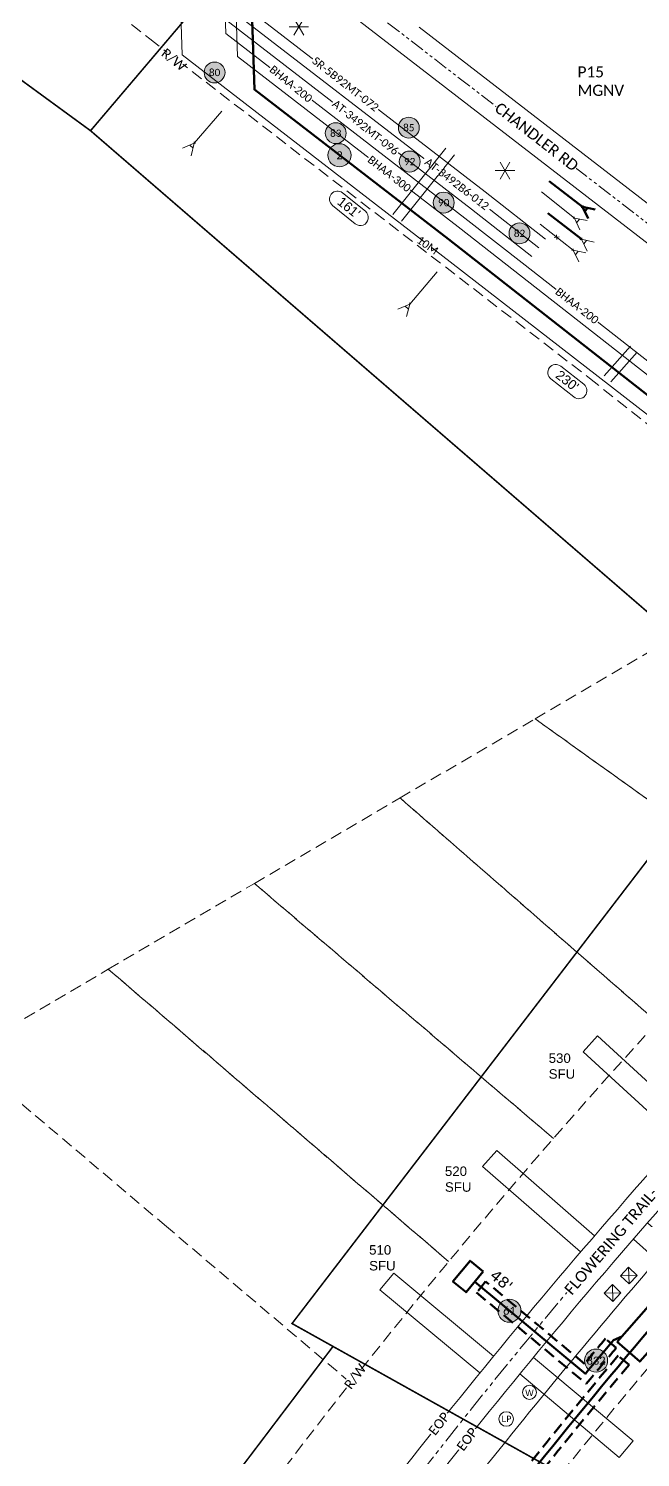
# Model space of a CAD drawing. Header units: inches. Extents: x 0 to 2372193, y 0 to 1426201.
# Drawn here: x 2369561 to 2369948, y 1420279 to 1421183 of the extents above; entities that cross this region are included whole.
import ezdxf
from ezdxf import colors
from ezdxf.entities.mleader import LeaderData, LeaderLine
from ezdxf.enums import TextEntityAlignment as Align
from ezdxf.lldxf.tags import DXFTag
from ezdxf.math import Vec2, Vec3

# ---------------------------------------------------------------- set-up
doc = ezdxf.new("R2010")
doc.units = ezdxf.units.IN
doc.header["$MEASUREMENT"] = 0
doc.linetypes.add('DASHED', pattern=[0.75, 0.5, -0.25])
doc.linetypes.add('PHANTOM2', pattern=[1.25, 0.625, -0.125, 0.125, -0.125, 0.125, -0.125])
for name, color, linetype in [('845CHH', 7, 'Continuous'), ('8645CHH', 7, 'Continuous'), ('ADDRESS', 6, 'Continuous'), ('AERIAL CABLE EX', 5, 'Continuous'), ('Center Line', 1, 'PHANTOM2'), ('EOP', 6, 'Continuous'), ('EX PED', 5, 'Continuous'), ('EXIST MH', 20, 'Continuous'), ('ga_clayton', 7, 'Continuous'), ('Grouping_Boundary', 2, 'Continuous'), ('INNER DUCT', 7, 'Continuous'), ('LIGHT_POST', 7, 'Continuous'), ('LINE LABELS', 7, 'Continuous'), ('Parcels', 7, 'Continuous'), ('Pedestal', 7, 'Continuous'), ('POLE INFO', 7, 'Continuous'), ('PROPOSED_BURIED', 5, 'Continuous'), ('REELS BUBBLES', 87, 'Continuous'), ('Right_of_Way', 7, 'Continuous'), ('SPAN LENGTHS', 7, 'Continuous'), ('STREET NAMES', 250, 'Continuous'), ('Water_Meter', 7, 'Continuous')]:
    doc.layers.add(name, color=color, linetype=linetype)
for name, color, linetype, lineweight in [('AnchorGuyProposed', 1, 'Continuous', 50), ('AnchorGuyRemove', 7, 'Continuous', 0), ('BURIED CABLE EX', 32, 'BUR', 30), ('CenterLine', 161, 'Continuous', 0), ('DRIVEWAYS', 250, 'Continuous', 20), ('INNERDUCT', 4, 'Continuous', 53), ('Level 19', 7, 'DASHED', 0), ('OVERLASH', 255, 'Continuous', 0), ('Poles', 7, 'Continuous', 0), ('PROP CABLE', 1, 'Continuous', 50), ('PROPOSED_AERIAL', 1, 'Continuous', 60), ('WaterMeter', 252, 'Continuous', 0)]:
    doc.layers.add(name, color=color, linetype=linetype, lineweight=lineweight)
doc.styles.add('Annotative', font='arial.ttf')
doc.styles.add('calibri', font='calibri.ttf')
doc.styles.add('Legend', font='calibri.ttf')
doc.styles.add('PROPOSED', font='calibri.ttf')
doc.styles.get("Standard").update_dxf_attribs({"font": 'arial.ttf'})
tags = doc.linetypes.add('BUR', pattern='A,4.693196,-0.073857,["B",Standard,S=0.5,R=0,X=0,Y=-0.25],-0.553701,4.679246', length=10).pattern_tags.tags
tags[6] = DXFTag(74, 10)

# ---------------------------------------------------------------- blocks, each defined once
blk = doc.blocks.new('_Open90')
at = {"color": 0, "linetype": 'ByBlock', "lineweight": -2}
for p, q in [((-0.5, 0.5), (0, 0)), ((0, 0), (-1, 0)), ((0, 0), (-0.5, -0.5))]:
    blk.add_line(p, q, dxfattribs=at)
blk = doc.blocks.new('845CHH')
at = {"layer": '845CHH', "color": 1, "lineweight": 90}
blk.add_lwpolyline([(15.83, -10.3), (-14.23, -10.19), (-14.31, 8.84), (15.74, 8.74)], close=True, dxfattribs=at)
blk = doc.blocks.new('8645CHH')
at = {"layer": '8645CHH', "color": 1, "lineweight": 70}
blk.add_lwpolyline([(9.14, -5.9), (-7.87, -5.84), (-7.92, 4.93), (9.09, 4.88)], close=True, dxfattribs=at)
blk = doc.blocks.new('LP')
at = {"layer": 'EXIST MH', "color": 250, "lineweight": 0}
blk.add_circle((0, 0.01), 4.61, dxfattribs=at)
at = {"layer": 'EXIST MH', "color": 250, "insert": (0.09, 0.05), "char_height": 4, "width": 6.2563, "attachment_point": 5, "style": 'Legend'}
blk.add_mtext('{\\fVerdana|b0|i0|c0|p34;LP}', dxfattribs=at)
blk = doc.blocks.new('EX PED')
at = {"layer": 'EX PED', "color": 5, "lineweight": 0}
blk.add_lwpolyline([(-3.76, 3.74), (3.76, 3.74), (3.76, -3.74), (-3.76, -3.74)], close=True, dxfattribs=at)
for points in [[(-3.76, 3.74), (3.76, -3.74)], [(3.76, 3.74), (-3.76, -3.74)]]:
    blk.add_lwpolyline(points, dxfattribs=at)
blk = doc.blocks.new('WaterMeter')
at = {"layer": 'WaterMeter'}
blk.add_circle((0, 0), 1.11, dxfattribs=at)
blk.add_text('W', height=0.998, dxfattribs=at).set_placement((-0.66, -0.6))
blk = doc.blocks.new('*U310')
at = {"linetype": 'Continuous', "lineweight": 0, "true_color": 0xffffff}
h = blk.add_hatch(color=7, dxfattribs=at)
h.dxf.hatch_style = 1
h.paths.add_polyline_path([(-0.122, 0, 1), (0.122, 0, 1)])
at = {"color": 0, "linetype": 'ByBlock', "lineweight": -2}
blk.add_circle((0, 0), 0.122, dxfattribs=at)
at = {"color": 0, "linetype": 'ByBlock', "lineweight": -2, "style": 'PROPOSED'}
blk.add_attdef('CCFN', text='', height=0.0844, dxfattribs=at).set_placement((0, 0), align=Align.MIDDLE_CENTER)
at = {"color": 0, "linetype": 'ByBlock', "lineweight": -2, "flags": 104}
blk.add_attdef('CCFA', text='', height=0.0844, dxfattribs=at).set_placement((0.206, 0.09), align=Align.TOP_LEFT)
blk = doc.blocks.new('ACMAP_ANN_TEMPLATE_SPANS')
at = {"color": 0, "linetype": 'ByBlock', "lineweight": -2}
for p, q in [((-8.2, 12.5), (22.7, 12.5)), ((-8.2, -4.5), (22.7, -4.5))]:
    blk.add_line(p, q, dxfattribs=at)
for centre, start, end in [((-8.2, 4), 90, 270), ((22.7, 4), 270, 90)]:
    blk.add_arc(centre, 8.49, start, end, dxfattribs=at)
at = {"color": 18, "lineweight": 50, "true_color": 0x000000, "style": 'Annotative'}
blk.add_attdef('AERIALFOOT', text='', height=10, dxfattribs=at).set_placement((6.7, 4.7), align=Align.MIDDLE_CENTER)
blk = doc.blocks.new('POLES')
at = {"layer": 'Poles'}
for points in [[(-0.93, 1.72), (1.13, -1.84)], [(-0.93, -1.84), (1.13, 1.71)], [(-1.96, -0.06), (2.16, -0.06)]]:
    blk.add_lwpolyline(points, dxfattribs=at)
blk = doc.blocks.new('*U241')
blk.add_line((1.55, 8.31), (0.74, 8.43))
for points in [[(2.35, 9.49), (1.04, 7.55), (0.28, 9.76)], [(0, 0), (1.04, 7.55)], [(0.85, 7.41), (1.04, 7.55)], [(1.04, 7.55), (1.17, 7.37)]]:
    blk.add_lwpolyline(points)
blk = doc.blocks.new('*U242')
for p, q in [((-9.77, -0.19), (-7.59, 0.66)), ((-7.59, 0.66), (-9.58, 1.89)), ((-8.45, 0.33), (-8.38, 1.15)), ((-7.59, 0.66), (-7.42, 0.8)), ((0, 0), (-7.59, 0.66)), ((-7.45, 0.49), (-7.59, 0.66))]:
    blk.add_line(p, q)
blk = doc.blocks.new('*U243')
blk.add_line((-8.37, 1.25), (-8.45, 0.43))
for points in [[(-9.57, 2), (-7.58, 0.76), (-9.76, -0.08)], [(-7.58, 0.76), (-7.41, 0.9)], [(0, 0), (-7.58, 0.76)], [(-7.44, 0.58), (-7.58, 0.76)]]:
    blk.add_lwpolyline(points)
blk = doc.blocks.new('*U244')
for p, q in [((-7.59, 0.66), (-7.42, 0.81)), ((0, 0), (-7.59, 0.66)), ((-7.45, 0.49), (-7.59, 0.66))]:
    blk.add_line(p, q)
blk = doc.blocks.new('*U246')
for p, q in [((-7.58, 0.76), (-9.76, -0.08)), ((-9.57, 2), (-7.58, 0.76)), ((-8.37, 1.25), (-8.45, 0.43))]:
    blk.add_line(p, q)
for points in [[(-7.41, 0.9), (-7.58, 0.76)], [(0, 0), (-7.58, 0.76)], [(-7.58, 0.76), (-7.44, 0.58)], [(-3.44, 0.67), (-4.14, 0.09)], [(-4.08, 0.73), (-3.5, 0.03)]]:
    blk.add_lwpolyline(points)
blk = doc.blocks.new('*U245')
blk.add_line((-8.35, 1.33), (-8.44, 0.51))
blk.add_lwpolyline([(-9.55, 2.09), (-7.57, 0.83), (-9.76, 0.02)])
blk = doc.blocks.new('*U422')
at = {"linetype": 'Continuous', "lineweight": 0}
for p, q in [((0.88, -6.19), (-3.57, 0.05)), ((0.07, -6.77), (-4.38, -0.53))]:
    blk.add_line(p, q, dxfattribs=at)
blk = doc.blocks.new('*U423')
at = {"linetype": 'Continuous', "lineweight": 0}
for p, q in [((0.51, -0.12), (-3.93, 0.26)), ((0.42, -1.12), (-4.02, -0.74))]:
    blk.add_line(p, q, dxfattribs=at)

msp = doc.modelspace()

# ---------------------------------------------------------------- linework, layer by layer
at = {"layer": 'AERIAL CABLE EX', "lineweight": 0}
for points in [[(2369879.38, 1421038.59), (2369841.22, 1421068.43), (2369678.08, 1421194.25), (2369673.24, 1421341.52), (2369496.09, 1421339.99), (2369359.98, 1421457.14), (2369214.56, 1421587.58), (2369189.29, 1421610.95), (2368818.07, 1421934.83), (2368665.27, 1421987.57), (2368400.23, 1422103.57), (2368323.07, 1422352.31), (2368145.09, 1422588.06), (2368006.73, 1422818.01), (2367869.46, 1422976.29), (2367664.09, 1423138.26), (2367549.89, 1423228.33), (2367549.51, 1423249.89), (2367556.35, 1423258.78)], [(2370008.35, 1420920.02), (2370005.34, 1420931.26), (2369875.07, 1421033.08), (2369836.92, 1421062.9), (2369685.56, 1421179.63), (2369680.02, 1421348.58), (2369477.42, 1421346.83), (2369355.36, 1421451.88), (2369209.84, 1421582.41), (2369184.51, 1421605.84), (2368814.39, 1421929.23), (2368663.14, 1421980.87), (2368411.46, 1422091.02), (2368329.39, 1422355.55), (2368150.9, 1422591.99), (2368012.42, 1422822.14), (2367874.32, 1422981.38), (2367668.43, 1423143.76), (2367556.83, 1423231.77), (2367556.35, 1423258.78)], [(2369888.01, 1421049.62), (2369849.8, 1421079.48), (2369663.11, 1421223.47), (2369659.7, 1421327.4), (2369533.44, 1421326.31), (2369369.22, 1421467.66), (2369223.98, 1421597.94), (2369198.85, 1421621.18), (2368825.51, 1421947.97), (2368669.55, 1422000.98), (2368377.79, 1422128.68), (2368310.42, 1422345.83), (2368133.48, 1422580.21), (2367995.36, 1422809.75), (2367859.75, 1422966.12), (2367655.42, 1423127.27), (2367577.25, 1423188.92), (2367584.88, 1423252.38)], [(2369883.7, 1421044.11), (2369845.51, 1421073.95), (2369670.59, 1421208.86), (2369666.47, 1421334.46), (2369514.77, 1421333.15), (2369364.6, 1421462.4), (2369219.27, 1421592.76), (2369194.07, 1421616.06), (2368821.4, 1421941.49), (2368667.41, 1421994.28), (2368389.01, 1422116.12), (2368316.75, 1422349.07), (2368139.29, 1422584.14), (2368001.05, 1422813.88), (2367864.61, 1422971.2), (2367659.76, 1423132.76), (2367534.88, 1423231.25), (2367391.51, 1423181.83)], [(2370480.17, 1420737.48), (2370286.96, 1420884.99), (2370045.3, 1420891.14), (2370008.32, 1420920.05), (2369832.63, 1421057.37), (2369693.04, 1421165.02), (2369686.79, 1421355.64), (2369458.74, 1421353.67), (2369350.74, 1421446.62), (2369205.13, 1421577.23), (2369179.73, 1421600.72), (2368958.76, 1421791.5)]]:
    msp.add_lwpolyline(points, dxfattribs=at).dxf.unprotected_set("ltscale", 0)
msp.add_lwpolyline([(2367650.56, 1423024.05), (2367698.16, 1423077.3), (2367850.9, 1422956.83), (2367984.89, 1422802.33), (2368121.37, 1422572.59), (2368296.94, 1422339.62), (2368377.47, 1422083.88), (2368650.15, 1421961.86), (2368802.58, 1421906.67, -0.014035), (2369154.15, 1421601.47), (2369470.53, 1421318.85), (2369653.01, 1421320.43), (2369657.95, 1421166.2), (2369827.74, 1421035.26), (2370031.95, 1420877.05), (2370276.51, 1420871.29), (2370467.21, 1420725.65), (2370615.4, 1420611.25), (2370846.24, 1420462.38), (2370912.93, 1420248.29), (2371254.16, 1420032.17), (2371525.75, 1420050.36), (2371661.52, 1419922.12), (2371639.99, 1419720.36)], format="xyb", dxfattribs=at)
at = {"layer": 'BURIED CABLE EX', "lineweight": 0}
msp.add_lwpolyline([(2369540.13, 1419398.27, -0.093447), (2369601.6, 1419843.61), (2369605.85, 1419856.07, -0.052419), (2369713.7, 1420085.69), (2369721.92, 1420099.09, -0.008154), (2369743.38, 1420132.33, -0.010409), (2369843.64, 1420264.75), (2369851.99, 1420275.26, -0.011866), (2369973.38, 1420420.56), (2369983.67, 1420432.25, -0.009049), (2370081.21, 1420538.71, -0.217628), (2370092.78, 1420543.36, 0.070616), (2370109.18, 1420544.92), (2370122.82, 1420550.06, 0.215492), (2370152.48, 1420588.17), (2370152.48, 1420588.17), (2370152.48, 1420588.17, 0.331863), (2370124.92, 1420652.62), (2370111.55, 1420658.3, 0.173705), (2370072.1, 1420655.67)], format="xyb", dxfattribs=at).dxf.unprotected_set("ltscale", 0)
at = {"layer": 'CenterLine', "color": 7, "linetype": 'PHANTOM2', "lineweight": 0, "ltscale": 20}
msp.add_lwpolyline([(2369699.49, 1420120.66, -0.036086), (2370045.28, 1420544.36), (2370094.93, 1420596.96)], format="xyb", dxfattribs=at)
at = {"layer": 'DRIVEWAYS', "color": 1, "lineweight": 0}
for points in [[(2369972.53, 1420479.91), (2369911.77, 1420535.44), (2369920.97, 1420545.41), (2369981.59, 1420489.97)], [(2369910.27, 1420408.76), (2369848.22, 1420462.86), (2369857.19, 1420473.05), (2369919.08, 1420419.04)], [(2369952.59, 1420427.17), (2370014.04, 1420372.29), (2370004.95, 1420362.22), (2369943.7, 1420416.95)], [(2369846.49, 1420332.25), (2369783.17, 1420384.86), (2369791.89, 1420395.25), (2369855.05, 1420342.74)], [(2369880.35, 1420342.03), (2369943.47, 1420289.18), (2369934.71, 1420278.82), (2369871.75, 1420331.57)]]:
    msp.add_lwpolyline(points, dxfattribs=at)
at = {"layer": 'EOP', "color": 6, "lineweight": 0}
for points in [[(2371049.63, 1421828.14), (2371077.76, 1421135.06, -0.14542), (2371035.54, 1420963.1, -0.013028), (2370926.16, 1420782.17, -0.003513), (2370914.5, 1420764.86, -0.416595), (2370886.57, 1420759.73), (2370702.8, 1420887.56, -0.233306), (2370687.82, 1420914.67, 2.759786), (2370660.48, 1420878.64, -0.211638), (2370688.33, 1420873.26), (2370874.54, 1420743.74, -0.423868), (2370879.16, 1420715.37, -0.041088), (2370718.04, 1420532.67, -0.341388), (2370663.33, 1420526.74, -0.033361), (2370455.63, 1420673.98), (2369983.74, 1421048.17), (2369807.99, 1421183.71, -0.400988)], [(2369197.69, 1421411.93, 0.106087), (2369327.3, 1421504.37, -0.431641), (2369378.02, 1421509.15, 0.013583), (2369692.84, 1421247.26), (2369971.42, 1421032.42), (2370443.51, 1420658.06), (2370454.4, 1420650.12, -0.425499), (2370461.23, 1420600.14), (2370087.34, 1420127.08, 0.204089), (2369842.75, 1419258.35, -0.431011), (2369810.53, 1419218.97, 0.000392), (2369807.37, 1419218.74, 0.028207), (2369575, 1419188.38, -0.377817), (2369543.37, 1419212.32, -0.200738), (2369728.31, 1420145.62, -0.032616), (2370062.12, 1420547.64, -0.000416), (2370066.72, 1420552.48, -0.217628), (2370093.71, 1420563.34, 2.925511), (2370057.69, 1420593.98, -0.246241), (2370048.84, 1420562.7, 0.032448), (2369714.77, 1420161.01, -0.388396), (2369668.47, 1420151.58, 0.186255), (2369451.76, 1420189.15)]]:
    msp.add_lwpolyline(points, format="xyb", dxfattribs=at)
at = {"layer": 'Grouping_Boundary', "const_width": 1}
for points in [[(2370530.49, 1420454.77), (2370202.3, 1420054.76), (2369907.44, 1420263.06), (2369727.53, 1420363.48), (2370025.04, 1420751.09), (2370087.59, 1420813.49), (2370349.41, 1420591.29)], [(2369753.49, 1420348.99), (2369907.44, 1420263.06), (2370202.3, 1420054.76), (2369967.44, 1419617.08), (2369398.34, 1419695.69), (2369523.7, 1420045.77)]]:
    msp.add_lwpolyline(points, close=True, dxfattribs=at)
at = {"layer": 'INNERDUCT'}
for points in [[(2369936.42, 1420355.38), (2369931.06, 1420352.97, 0.001789), (2369913.27, 1420331.71), (2369843.22, 1420389.9)], [(2369934.95, 1420350.61, 0.000005), (2369934.9, 1420350.55, 0.000005)]]:
    msp.add_lwpolyline(points, format="xyb", dxfattribs=at)
at = {"layer": 'Level 19', "color": 2, "lineweight": 50, "ltscale": 15}
for points in [[(2369844.35, 1420383.11), (2369913.86, 1420325.37, -0.001868), (2369932.86, 1420348.13), (2369925.98, 1420353.92, 0.001302), (2369912.69, 1420338.05), (2369850.1, 1420390.03)], [(2369716.73, 1420032.09, -0.020637), (2369767.59, 1420115.47, -0.017783), (2369940.91, 1420337.42), (2369934.02, 1420343.21, 0.017794), (2369760.2, 1420120.62, 0.020673), (2369708.86, 1420036.45)]]:
    msp.add_lwpolyline(points, format="xyb", close=True, dxfattribs=at)
at = {"layer": 'Parcels', "color": 255, "linetype": 'DASHED', "lineweight": 0, "ltscale": 15}
for points in [[(2370011.3, 1420653.25), (2370002.33, 1420659.66), (2369881.43, 1420746.08), (2370057.61, 1420849.21)], [(2369958.83, 1420554.13), (2369795.9, 1420696.01), (2369881.43, 1420746.08), (2370002.33, 1420659.66), (2370011.3, 1420653.25)], [(2369893.02, 1420480.58), (2369703.7, 1420641.92), (2369795.9, 1420696.01), (2369958.83, 1420554.13)], [(2369826.69, 1420402.68), (2369611.22, 1420587.67), (2369703.7, 1420641.92), (2369893.02, 1420480.58)], [(2369764.6, 1420326.01), (2369647.99, 1420424.82), (2369519.33, 1420533.76), (2369611.22, 1420587.67), (2369826.69, 1420402.68)]]:
    msp.add_lwpolyline(points, dxfattribs=at)
at = {"layer": 'PROPOSED_AERIAL', "color": 5, "lineweight": 50}
msp.add_lwpolyline([(2369198.45, 1421569.79), (2369344.14, 1421439.11), (2369432.06, 1421363.44), (2369696.46, 1421365.72), (2369703.73, 1421144.15), (2369826.5, 1421049.47), (2370015.72, 1420901.57), (2370290.01, 1420895.11), (2370492.41, 1420740.53), (2370639.17, 1420627.23), (2370859.52, 1420485.32), (2370864.37, 1420456.57)], dxfattribs=at)
at = {"layer": 'PROPOSED_BURIED', "color": 10, "lineweight": 60, "ltscale": 6}
msp.add_lwpolyline([(2370159.48, 1420655.75, -0.63405), (2370096.31, 1420518.3, 0.032845), (2369763.9, 1420118.04, 0.19676), (2369584.62, 1419235.75, -0.009253), (2369660.11, 1419248.04), (2369675.77, 1419139.16)], format="xyb", dxfattribs=at)
at = {"layer": 'Right_of_Way', "color": 3, "linetype": 'DASHED', "lineweight": 0, "ltscale": 15}
msp.add_lwpolyline([(2369245.86, 1421376.76, 0.061211), (2369331.84, 1421429.94, 0.013021), (2369637.53, 1421176.26), (2369915.97, 1420961.52), (2370379.73, 1420593.78), (2370040.42, 1420164.48, 0.198391), (2369780.16, 1419276.79, 0.022231), (2369596.68, 1419253.13, -0.193417), (2369776.21, 1420109.47, -0.032443), (2370103.04, 1420503.59, 2.398238), (2369997.09, 1420595.29, 0.030361), (2369679.33, 1420214.19, 0.1701), (2369440.04, 1420247.99, 0.1701)], format="xyb", dxfattribs=at)

# ---------------------------------------------------------------- block references
at = {"layer": '845CHH', "color": 1, "lineweight": 50, "rotation": 228.6007743991034}
msp.add_blockref('845CHH', (2369951.53, 1420356.97), dxfattribs=at)
at = {"layer": '8645CHH', "color": 1, "lineweight": 50, "rotation": 50.47829776552011}
msp.add_blockref('8645CHH', (2369838.24, 1420393.1), dxfattribs=at)
at = {"layer": 'AnchorGuyProposed', "xscale": -3.5, "yscale": -3.5, "zscale": -3.5, "rotation": 327.3382053906862}
for name, p in [('*U242', (2369890.32, 1421086.31)), ('*U244', (2369889.51, 1421065.94))]:
    msp.add_blockref(name, p, dxfattribs=at)
at = {"layer": 'AnchorGuyRemove', "xscale": -3.5, "yscale": -3.5, "zscale": -3.5, "rotation": 327.3382053906862}
for name, p in [('*U241', (2369682.99, 1421130.54)), ('*U243', (2369885.43, 1421079.45)), ('*U246', (2369884.62, 1421059.09)), ('*U245', (2369890.11, 1421066.24)), ('*U241', (2369819.35, 1421028.78))]:
    msp.add_blockref(name, p, dxfattribs=at)
at = {"layer": 'ga_clayton', "xscale": 3, "yscale": 3, "zscale": 3}
for p in [(2369731.57, 1421184.13), (2369862.03, 1421093.13)]:
    msp.add_blockref('POLES', p, dxfattribs=at)
at = {"layer": 'LIGHT_POST', "lineweight": 35}
msp.add_blockref('LP', (2369863.15, 1420303.1), dxfattribs=at)
at = {"layer": 'OVERLASH', "color": 18, "true_color": 0x000000, "xscale": 5.638286773768183, "yscale": 5.638286773768183, "zscale": 5.638286773768183, "rotation": 53.17665921688798}
msp.add_blockref('*U423', (2369939.65, 1420979.95), dxfattribs=at)
at = {"layer": 'Pedestal', "lineweight": 35, "rotation": 316.3338531295825}
for p in [(2369940.76, 1420393.85), (2369940.76, 1420393.85), (2369930.51, 1420382.79)]:
    msp.add_blockref('EX PED', p, dxfattribs=at)
at = {"layer": 'REELS BUBBLES', "color": 250, "lineweight": 0}
for p, xscale, yscale, zscale, values in [((2369678.5, 1421155), 54.17900581686615, 54.17900581686615, 54.17900581686615, {'CCFN': '80'}), ((2369871.58, 1421053.23), 54.17900581686615, 54.17900581686615, 54.17900581686615, {'CCFN': '82'}), ((2369865.16, 1420371.6), 60, 60, 60, {'CCFN': '61'}), ((2369920.05, 1420340), 60, 60, 60, {'CCFN': '832'})]:
    msp.add_blockref('*U310', p, dxfattribs=dict(at, xscale=xscale, yscale=yscale, zscale=zscale)).add_auto_attribs(values)
at = {"layer": 'SPAN LENGTHS', "lineweight": 0}
ref = msp.add_blockref('ACMAP_ANN_TEMPLATE_SPANS', (2369758.67, 1421069.93), dxfattribs=dict(at, xscale=0.6000000000000003, yscale=0.6000000000000003, zscale=0.6000000000000003, rotation=320.982708160751))
ref.add_attrib('AERIALFOOT', "161'", dxfattribs={"layer": 'PROP CABLE', "height": 6, "rotation": 320.98271, "style": 'Annotative'}).set_placement((2369763.57, 1421069.61), align=Align.MIDDLE_CENTER)
ref = msp.add_blockref('ACMAP_ANN_TEMPLATE_SPANS', (2369896.94, 1420960.2), dxfattribs=dict(at, xscale=0.6000000000000002, yscale=0.6000000000000002, zscale=0.6000000000000002, rotation=322.0000000000001))
ref.add_attrib('AERIALFOOT', "230'", dxfattribs={"layer": 'PROP CABLE', "height": 6, "rotation": 322, "style": 'Annotative'}).set_placement((2369901.84, 1420959.97), align=Align.MIDDLE_CENTER)
at = {"layer": 'Water_Meter', "color": 5, "lineweight": 35, "xscale": 4, "yscale": 4}
msp.add_blockref('WaterMeter', (2369877.87, 1420319.95, 5), dxfattribs=at)

# ---------------------------------------------------------------- texts
at = {"layer": 'ADDRESS', "color": 1, "lineweight": 35, "char_height": 6, "attachment_point": 1}
for s, insert in [('530\\PSFU', (2369890.04, 1420534.38)), ('520\\PSFU', (2369824.35, 1420462.86)), ('510\\PSFU', (2369776.35, 1420413.07))]:
    msp.add_mtext(s, dxfattribs=dict(at, insert=insert))
at = {"layer": 'INNER DUCT', "insert": (2369860.13, 1420390.76), "char_height": 7, "width": 12.1084, "attachment_point": 5, "rotation": 319.75297, "style": 'Legend'}
msp.add_mtext("\\pxqc;{\\fVerdana|b0|i0|c0|p34;48'}", dxfattribs=at)
at = {"layer": 'POLE INFO', "insert": (2369908.32, 1421158.88), "char_height": 7, "width": 0.2965, "attachment_point": 1, "style": 'calibri'}
msp.add_mtext('P15\\PMGNV', dxfattribs=at)

# ---------------------------------------------------------------- leaders
at = {"layer": 'ga_clayton'}
ml = msp.add_multileader_mtext('Standard', dxfattribs=at)
ml.set_content('\\pxt10;NOTE: 749-772 UNITS COUNTS FOR\\P\\ptz;ENERGIZED EXISTING FBT FOR \\PADDRESS 748 (51995432)', color=256)
ml.set_leader_properties(color=256, linetype='ByLayer', lineweight=30)
ml.set_arrow_properties(name='OPEN90')
ml.build(insert=Vec2(0, 0))
ml.multileader.update_dxf_attribs({"leader_type": 2, "dogleg_length": 0.36, "arrow_head_size": 22.59, "scale": 5})
ctx = ml.context
ctx.base_point, ctx.scale, ctx.char_height, ctx.arrow_head_size, ctx.landing_gap_size, ctx.plane_origin = Vec3(2370638.16, 1425758.3), 5, 5.2776, 22.59, 0.203, Vec3(2370621.98, 1425682.48)
notes = []
notes.append((ctx, [(0, (0, 0, 0), (0, 0), (1, 0), 1, [])]))
ctx.mtext.insert, ctx.mtext.width, ctx.mtext.defined_height, ctx.mtext.flow_direction = Vec3(2370638.36, 1425760.94), 154.0655, 53.22, 5
ml = msp.add_multileader_mtext('Standard', dxfattribs=at)
ml.set_content('\\pxt10;NOTE: 773-778 UNITS COUNTS FOR\\P\\ptz;ENERGIZED EXISTING FBT FOR \\PADDRESS 788 (51991809)', color=256)
ml.set_leader_properties(color=256, linetype='ByLayer', lineweight=30)
ml.set_arrow_properties(name='OPEN90')
ml.build(insert=Vec2(0, 0))
ml.multileader.update_dxf_attribs({"leader_type": 2, "dogleg_length": 0.36, "arrow_head_size": 22.59, "scale": 5})
ctx = ml.context
ctx.base_point, ctx.scale, ctx.char_height, ctx.arrow_head_size, ctx.landing_gap_size, ctx.plane_origin = Vec3(2370772.51, 1425436.28), 5, 5.2776, 22.59, 0.203, Vec3(2370756.33, 1425360.45)
notes.append((ctx, [(0, (0, 0, 0), (0, 0), (1, 0), 1, [])]))
ctx.mtext.insert, ctx.mtext.width, ctx.mtext.defined_height, ctx.mtext.flow_direction = Vec3(2370772.72, 1425438.92), 154.0655, 53.22, 5
for ctx, leaders in notes:
    for number, flags, end, landing, length, lines in leaders:
        leader = LeaderData()
        leader.index, (leader.has_last_leader_line, leader.has_dogleg_vector, leader.attachment_direction) = number, flags
        leader.last_leader_point, leader.dogleg_vector, leader.dogleg_length = Vec3(end), Vec3(landing), length
        for number, points, colour, breaks in lines:
            line = LeaderLine()
            line.index, line.vertices, line.color, line.breaks = number, Vec3.list(points), colors.encode_raw_color(colour), breaks
            leader.lines.append(line)
        ctx.leaders.append(leader)

# ---------------------------------------------------------------- next in the draw order: texts
at = {"layer": 'AERIAL CABLE EX', "char_height": 5, "attachment_point": 5, "style": 'Legend', "bg_fill": 3, "box_fill_scale": 1.1, "bg_fill_color": 256, "bg_fill_transparency": 0}
for s, insert, width, rotation in [('BHAA-200', (2369726.87, 1421147.77), 32.4731, 320.81804), ('BHAA-300', (2369789.16, 1421090.89), 32.4731, 322.07327), ('\\pxqc;AT-3492B6-012', (2369831.91, 1421084.45), 51.2577, 322.52122), ('BHAA-200', (2369907.99, 1421007.39), 32.4731, 322.14707)]:
    msp.add_mtext(s, dxfattribs=dict(at, insert=insert, width=width, rotation=rotation))

# ---------------------------------------------------------------- next in the draw order: block references
at = {"layer": 'REELS BUBBLES', "color": 250, "lineweight": 0, "xscale": 54.17900581686615, "yscale": 54.17900581686615, "zscale": 54.17900581686615}
msp.add_blockref('*U310', (2369823.58, 1421072.67), dxfattribs=at).add_auto_attribs({'CCFN': '90'})

# ---------------------------------------------------------------- next in the draw order: texts
at = {"layer": 'AERIAL CABLE EX', "insert": (2369774.05, 1421120.22), "char_height": 5, "width": 51.2577, "attachment_point": 5, "rotation": 321.53782, "style": 'Legend', "bg_fill": 3, "box_fill_scale": 1.1, "bg_fill_color": 256, "bg_fill_transparency": 0}
msp.add_mtext('\\pxqc;AT-3492MT-096', dxfattribs=at)

# ---------------------------------------------------------------- next in the draw order: block references
at = {"layer": 'OVERLASH', "color": 18, "true_color": 0x000000, "xscale": 6.997610170159894, "yscale": 6.997610170159894, "zscale": 6.997610170159894, "rotation": 105.9740564278214}
msp.add_blockref('*U422', (2369784.92, 1421089.31), dxfattribs=at)
at = {"layer": 'REELS BUBBLES', "color": 250, "lineweight": 0}
for p, xscale, yscale, zscale, values in [((2369755.22, 1421116.59), 54.17900581686615, 54.17900581686615, 54.17900581686615, {'CCFN': '83'}), ((2369801.45, 1421120.1), 54.17900581686615, 54.17900581686615, 54.17900581686615, {'CCFN': '85'}), ((2369757.57, 1421102.62), 60, 60, 60, {'CCFN': '2'}), ((2369802.05, 1421098.64), 54.17900581686615, 54.17900581686615, 54.17900581686615, {'CCFN': '92'})]:
    msp.add_blockref('*U310', p, dxfattribs=dict(at, xscale=xscale, yscale=yscale, zscale=zscale)).add_auto_attribs(values)

# ---------------------------------------------------------------- next in the draw order: texts
at = {"layer": 'AERIAL CABLE EX', "insert": (2369761.43, 1421147.64), "char_height": 5, "width": 51.2577, "attachment_point": 5, "rotation": 321.9856, "style": 'Legend', "bg_fill": 3, "box_fill_scale": 1.1, "bg_fill_color": 256, "bg_fill_transparency": 0}
msp.add_mtext('\\pxqc;SR-5B92MT-072', dxfattribs=at)

# ---------------------------------------------------------------- next in the draw order: linework, layer by layer
at = {"layer": 'Center Line', "color": 7, "linetype": 'PHANTOM2', "lineweight": 0, "ltscale": 15}
msp.add_lwpolyline([(2367420.99, 1423267.31, -0.045879), (2367495.79, 1423203.95, 0.03379), (2367706.32, 1423029.78, -0.030017), (2367800.39, 1422956.83, -0.084679), (2368010.8, 1422697.78, 0.059224), (2368273.3, 1422316.6, 0.141452), (2368631.56, 1422063.53, -0.091846), (2369008.52, 1421862.74, -0.014761), (2369061.36, 1421818.04, 0.01468), (2369384.62, 1421516.66, 0.013582), (2369698.99, 1421255.15), (2369977.58, 1421040.29), (2370449.57, 1420666.02), (2370538.92, 1420597.54, 0.018656), (2370658.16, 1420518.18), (2371257.58, 1420139.87), (2371431.51, 1420030.46, -0.086468), (2371687.49, 1419799.06), (2371866.74, 1419566.2), (2372033.64, 1419374.55)], format="xyb", dxfattribs=at)
msp.add_lwpolyline([(2367420.99, 1423267.31, -0.045879), (2367495.79, 1423203.95, 0.03379), (2367706.32, 1423029.78, -0.030017), (2367800.39, 1422956.83, -0.084679), (2368010.8, 1422697.78, 0.059224), (2368273.3, 1422316.6, 0.141452), (2368631.56, 1422063.53, -0.091846), (2369008.52, 1421862.74, -0.014761), (2369061.36, 1421818.04, 0.01468), (2369384.62, 1421516.66, 0.013582), (2369698.99, 1421255.15), (2369977.58, 1421040.29), (2370449.57, 1420666.02), (2370538.92, 1420597.54, 0.018656), (2370658.16, 1420518.18), (2371257.58, 1420139.87), (2371431.51, 1420030.46, -0.086468), (2371687.49, 1419799.06), (2371866.74, 1419566.2), (2372033.64, 1419374.55)], format="xyb", dxfattribs=at)
at = {"layer": 'Grouping_Boundary', "const_width": 1}
for points in [[(2369070.52, 1421504.8), (2369341.91, 1421806.44), (2369806.73, 1421361.43), (2369599.97, 1421118.16)], [(2369806.73, 1421361.43), (2369599.97, 1421118.16), (2370025.04, 1420751.09), (2370278.75, 1421004.2)]]:
    msp.add_lwpolyline(points, close=True, dxfattribs=at)

# ---------------------------------------------------------------- next in the draw order: texts
at = {"color": 7, "insert": (2369813.35, 1421045.66), "char_height": 5, "attachment_point": 5, "rotation": 324.95372, "style": 'Legend', "bg_fill": 3, "box_fill_scale": 1, "bg_fill_color": 256, "bg_fill_transparency": 0}
msp.add_mtext_dynamic_manual_height_columns('10M', width=6.0692, gutter_width=1, heights=[6.67], dxfattribs=at)
at = {"layer": 'LINE LABELS', "char_height": 6, "attachment_point": 5, "style": 'Legend', "bg_fill": 3, "box_fill_scale": 1.1, "bg_fill_color": 256, "bg_fill_transparency": 0}
for s, insert, width, rotation in [('\\pxqc;R/W', (2369652.64, 1421162.97), 11.3108, 321.18021), ('\\pxqc;R/W', (2369767.65, 1420329.86), 11.3108, 54.07593), ('\\pxqc;EOP', (2369820.65, 1420300.13), 15.5188, 51.69282)]:
    msp.add_mtext(s, dxfattribs=dict(at, insert=insert, width=width, rotation=rotation))
at = {"layer": 'STREET NAMES', "color": 6, "char_height": 7, "attachment_point": 5, "style": 'Legend', "bg_fill": 3, "box_fill_scale": 1, "bg_fill_color": 256, "bg_fill_transparency": 0}
for s, width, insert, rotation in [('{\\C7;CHANDLER RD}', 63.8777, (2369882.43, 1421114.33), 322.15912), ('\\pxt13;{\\C7;FLOWERING TRAIL}', 82.6646, (2369928.61, 1420414.34), 49.50246)]:
    msp.add_mtext_dynamic_manual_height_columns(s, width=width, gutter_width=33.6, heights=[0], dxfattribs=dict(at, insert=insert, rotation=rotation))

# ---------------------------------------------------------------- next in the draw order: texts
at = {"layer": 'LINE LABELS', "insert": (2369838.37, 1420290.28), "char_height": 6, "width": 15.5188, "attachment_point": 5, "rotation": 52.90078, "style": 'Legend', "bg_fill": 3, "box_fill_scale": 1.1, "bg_fill_color": 256, "bg_fill_transparency": 0}
msp.add_mtext('\\pxqc;EOP', dxfattribs=at)

doc.saveas('drawing.dxf')
